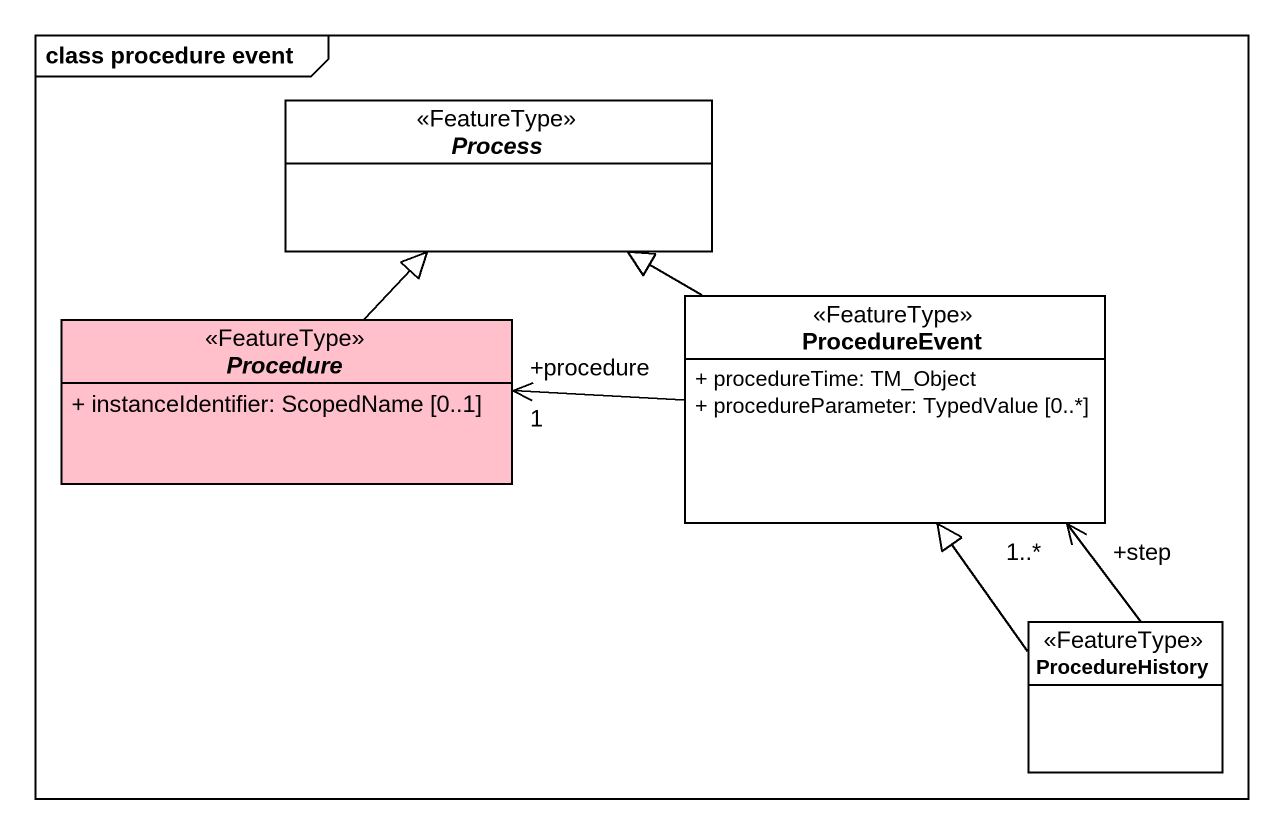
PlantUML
@startuml
mainframe class procedure event
hide circle
hide empty members
skinparam classAttributeIconSize 0
abstract class "Process" as Process_ <<FeatureType>>
abstract class Procedure <<FeatureType>> #FFC0CB {
  + instanceIdentifier: ScopedName [0..1]
}
class ProcedureEvent <<FeatureType>> {
  + procedureTime: TM_Object
  + procedureParameter: TypedValue [0..*]
}
class ProcedureHistory <<FeatureType>>
Procedure -up-|> Process_
ProcedureEvent -left-|> Process_
ProcedureEvent -left-> "+procedure\n1" Procedure
ProcedureHistory -up-> "+step\n1..*" ProcedureEvent
ProcedureHistory -up-|> ProcedureEvent
@enduml
